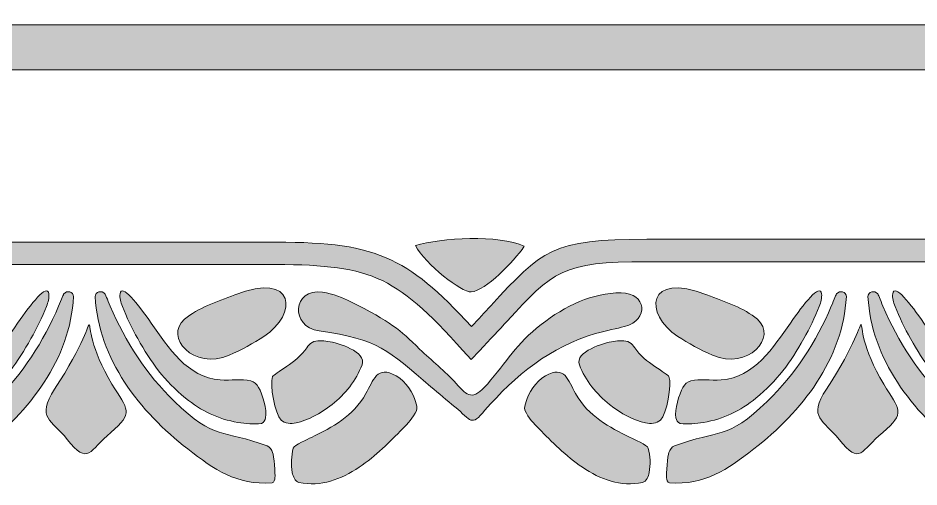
# Model space of a CAD drawing. Header units: inches. Extents: x -181 to 777, y -58 to 900.
# Drawn here: x 27.5 to 206.8, y 806.3 to 899.8 of the extents above; entities that cross this region are included whole.
import ezdxf

# ---------------------------------------------------------------- set-up
doc = ezdxf.new("R2010")
doc.units = ezdxf.units.IN
doc.header["$MEASUREMENT"] = 0
doc.layers.add('图层 1', color=7, linetype='Continuous')

# ---------------------------------------------------------------- blocks, each defined once
blk = doc.blocks.new('block 15')
at = {"layer": '图层 1', "true_color": 0xffffff}
h = blk.add_hatch(color=7, dxfattribs=at)
h.dxf.hatch_style = 2
edge = h.paths.add_edge_path()
edge.add_spline(control_points=[(158.44, 820.12), (158.53, 819.66), (158.83, 819.08), (159.29, 819), (160.82, 818.74), (162.41, 818.93), (163.95, 819.18), (167.9, 819.85), (171.27, 821.49), (174.39, 824.04), (178.65, 827.5), (181.25, 831.14), (183.9, 835.88), (185.06, 837.95), (186.11, 840.1), (186.98, 842.31), (187.3, 843.1), (187.56, 843.98), (187.45, 844.83), (187.16, 847.02), (183.87, 842.75), (181.23, 838.97), (177.83, 834.08), (174.06, 828.16), (167.49, 827.67), (165.29, 827.51), (163.25, 827.9), (161.43, 827.49), (160.76, 827.33), (160.18, 826.77), (159.84, 826.17), (159.08, 824.86), (158.17, 821.66), (158.44, 820.12)], knot_values=[0, 0, 0, 0, 1, 1, 1, 2, 2, 2, 3, 3, 3, 4, 4, 4, 5, 5, 5, 6, 6, 6, 7, 7, 7, 8, 8, 8, 9, 9, 9, 10, 10, 10, 11, 11, 11, 11], degree=3, periodic=1)
h = blk.add_hatch(color=7, dxfattribs=at)
h.dxf.hatch_style = 2
edge = h.paths.add_edge_path()
edge.add_spline(control_points=[(191.64, 845.2), (192.02, 845.09), (192.41, 844.67), (192.39, 844.27), (191.69, 831.75), (183.58, 821.35), (173.95, 813.91), (168.6, 809.75), (164.31, 806.68), (157.14, 807.15), (156.75, 807.18), (156.61, 807.79), (156.58, 808.18), (156.51, 808.83), (156.82, 812.64), (157.04, 813.21), (157.25, 813.75), (157.63, 814.32), (158.17, 814.52), (167.06, 817.83), (168.51, 815.5), (176.62, 823.38), (182.2, 828.79), (186.38, 835.22), (189.39, 842.36), (189.94, 843.67), (190.42, 844.81), (190.43, 844.82), (190.71, 845.14), (191.24, 845.31), (191.64, 845.2)], knot_values=[0, 0, 0, 0, 1, 1, 1, 2, 2, 2, 3, 3, 3, 4, 4, 4, 5, 5, 5, 6, 6, 6, 7, 7, 7, 8, 8, 8, 9, 9, 9, 10, 10, 10, 10], degree=3, periodic=1)
h = blk.add_hatch(color=7, dxfattribs=at)
h.dxf.hatch_style = 2
edge = h.paths.add_edge_path()
edge.add_spline(control_points=[(139.23, 830.66), (140.41, 827.54), (142.66, 824.8), (145.22, 822.76), (147.53, 820.91), (150.11, 819.62), (152.38, 819.09), (153.37, 818.87), (154.63, 818.96), (155.36, 819.65), (156.61, 820.82), (157.69, 826.79), (157.04, 828.32), (156.79, 828.93), (152.15, 831.15), (150.25, 834.04), (149.95, 834.48), (149.65, 834.9), (149.21, 835.13), (148.28, 835.62), (147.09, 835.45), (146.04, 835.31), (144.11, 835.09), (138.25, 833.25), (139.23, 830.66)], knot_values=[0, 0, 0, 0, 1, 1, 1, 2, 2, 2, 3, 3, 3, 4, 4, 4, 5, 5, 5, 6, 6, 6, 7, 7, 7, 8, 8, 8, 8], degree=3, periodic=1)
h = blk.add_hatch(color=7, dxfattribs=at)
h.dxf.hatch_style = 2
edge = h.paths.add_edge_path()
edge.add_spline(control_points=[(128.6, 823.38), (128.44, 822.78), (128.15, 822.08), (128.41, 821.52), (129.07, 820.13), (130.14, 818.96), (131.21, 817.89), (133.66, 815.39), (136.56, 812.46), (139.82, 810.26), (143.41, 807.85), (147.44, 806.32), (151.82, 807.24), (152.59, 807.41), (153, 808.43), (153.13, 809.21), (153.39, 810.8), (153.36, 812.49), (152.94, 814.05), (152.77, 814.71), (150.03, 815.84), (149.35, 816.18), (145.12, 818.28), (141.07, 820.32), (138.47, 824.95), (137.03, 827.49), (136.3, 830.71), (132.48, 828.47), (130.5, 827.32), (129, 824.88), (128.6, 823.38)], knot_values=[0, 0, 0, 0, 1, 1, 1, 2, 2, 2, 3, 3, 3, 4, 4, 4, 5, 5, 5, 6, 6, 6, 7, 7, 7, 8, 8, 8, 9, 9, 9, 10, 10, 10, 10], degree=3, periodic=1)
at = {"layer": '图层 1', "lineweight": 0}
for points, knots in [([(158.44, 820.12), (158.53, 819.66), (158.83, 819.08), (159.29, 819), (160.82, 818.74), (162.41, 818.93), (163.95, 819.18), (167.9, 819.85), (171.27, 821.49), (174.39, 824.04), (178.65, 827.5), (181.25, 831.14), (183.9, 835.88), (185.06, 837.95), (186.11, 840.1), (186.98, 842.31), (187.3, 843.1), (187.56, 843.98), (187.45, 844.83), (187.16, 847.02), (183.87, 842.75), (181.23, 838.97), (177.83, 834.08), (174.06, 828.16), (167.49, 827.67), (165.29, 827.51), (163.25, 827.9), (161.43, 827.49), (160.76, 827.33), (160.18, 826.77), (159.84, 826.17), (159.08, 824.86), (158.17, 821.66), (158.44, 820.12)], [0, 0, 0, 0, 1, 1, 1, 2, 2, 2, 3, 3, 3, 4, 4, 4, 5, 5, 5, 6, 6, 6, 7, 7, 7, 8, 8, 8, 9, 9, 9, 10, 10, 10, 11, 11, 11, 11]), ([(191.64, 845.2), (192.02, 845.09), (192.41, 844.67), (192.39, 844.27), (191.69, 831.75), (183.58, 821.35), (173.95, 813.91), (168.6, 809.75), (164.31, 806.68), (157.14, 807.15), (156.75, 807.18), (156.61, 807.79), (156.58, 808.18), (156.51, 808.83), (156.82, 812.64), (157.04, 813.21), (157.25, 813.75), (157.63, 814.32), (158.17, 814.52), (167.06, 817.83), (168.51, 815.5), (176.62, 823.38), (182.2, 828.79), (186.38, 835.22), (189.39, 842.36), (189.94, 843.67), (190.42, 844.81), (190.43, 844.82), (190.71, 845.14), (191.24, 845.31), (191.64, 845.2)], [0, 0, 0, 0, 1, 1, 1, 2, 2, 2, 3, 3, 3, 4, 4, 4, 5, 5, 5, 6, 6, 6, 7, 7, 7, 8, 8, 8, 9, 9, 9, 10, 10, 10, 10]), ([(139.23, 830.66), (140.41, 827.54), (142.66, 824.8), (145.22, 822.76), (147.53, 820.91), (150.11, 819.62), (152.38, 819.09), (153.37, 818.87), (154.63, 818.96), (155.36, 819.65), (156.61, 820.82), (157.69, 826.79), (157.04, 828.32), (156.79, 828.93), (152.15, 831.15), (150.25, 834.04), (149.95, 834.48), (149.65, 834.9), (149.21, 835.13), (148.28, 835.62), (147.09, 835.45), (146.04, 835.31), (144.11, 835.09), (138.25, 833.25), (139.23, 830.66)], [0, 0, 0, 0, 1, 1, 1, 2, 2, 2, 3, 3, 3, 4, 4, 4, 5, 5, 5, 6, 6, 6, 7, 7, 7, 8, 8, 8, 8]), ([(128.6, 823.38), (128.44, 822.78), (128.15, 822.08), (128.41, 821.52), (129.07, 820.13), (130.14, 818.96), (131.21, 817.89), (133.66, 815.39), (136.56, 812.46), (139.82, 810.26), (143.41, 807.85), (147.44, 806.32), (151.82, 807.24), (152.59, 807.41), (153, 808.43), (153.13, 809.21), (153.39, 810.8), (153.36, 812.49), (152.94, 814.05), (152.77, 814.71), (150.03, 815.84), (149.35, 816.18), (145.12, 818.28), (141.07, 820.32), (138.47, 824.95), (137.03, 827.49), (136.3, 830.71), (132.48, 828.47), (130.5, 827.32), (129, 824.88), (128.6, 823.38)], [0, 0, 0, 0, 1, 1, 1, 2, 2, 2, 3, 3, 3, 4, 4, 4, 5, 5, 5, 6, 6, 6, 7, 7, 7, 8, 8, 8, 9, 9, 9, 10, 10, 10, 10])]:
    blk.add_open_spline(points, degree=3, knots=knots, dxfattribs=at)
blk = doc.blocks.new('block 16')
at = {"layer": '图层 1', "true_color": 0xffffff}
h = blk.add_hatch(color=7, dxfattribs=at)
h.dxf.hatch_style = 2
edge = h.paths.add_edge_path()
edge.add_spline(control_points=[(230.62, 820.12), (230.54, 819.66), (230.24, 819.08), (229.78, 819), (228.25, 818.74), (226.65, 818.93), (225.13, 819.18), (221.16, 819.85), (217.78, 821.49), (214.68, 824.04), (210.42, 827.5), (207.82, 831.14), (205.16, 835.88), (204.01, 837.95), (202.96, 840.1), (202.09, 842.31), (201.77, 843.1), (201.51, 843.98), (201.62, 844.83), (201.9, 847.02), (205.2, 842.75), (207.84, 838.97), (211.23, 834.08), (215, 828.16), (221.57, 827.67), (223.77, 827.51), (225.82, 827.9), (227.63, 827.49), (228.3, 827.33), (228.88, 826.77), (229.22, 826.17), (229.98, 824.86), (230.9, 821.66), (230.62, 820.12)], knot_values=[0, 0, 0, 0, 1, 1, 1, 2, 2, 2, 3, 3, 3, 4, 4, 4, 5, 5, 5, 6, 6, 6, 7, 7, 7, 8, 8, 8, 9, 9, 9, 10, 10, 10, 11, 11, 11, 11], degree=3, periodic=1)
h = blk.add_hatch(color=7, dxfattribs=at)
h.dxf.hatch_style = 2
edge = h.paths.add_edge_path()
edge.add_spline(control_points=[(197.43, 845.2), (197.04, 845.09), (196.66, 844.67), (196.68, 844.27), (197.38, 831.75), (205.49, 821.35), (215.1, 813.91), (220.47, 809.75), (224.74, 806.68), (231.93, 807.15), (232.31, 807.18), (232.45, 807.79), (232.48, 808.18), (232.56, 808.83), (232.24, 812.64), (232.02, 813.21), (231.82, 813.75), (231.44, 814.32), (230.9, 814.52), (222.02, 817.83), (220.55, 815.5), (212.44, 823.38), (206.87, 828.79), (202.68, 835.22), (199.68, 842.36), (199.12, 843.67), (198.65, 844.81), (198.64, 844.82), (198.36, 845.14), (197.83, 845.31), (197.43, 845.2)], knot_values=[0, 0, 0, 0, 1, 1, 1, 2, 2, 2, 3, 3, 3, 4, 4, 4, 5, 5, 5, 6, 6, 6, 7, 7, 7, 8, 8, 8, 9, 9, 9, 10, 10, 10, 10], degree=3, periodic=1)
h = blk.add_hatch(color=7, dxfattribs=at)
h.dxf.hatch_style = 2
edge = h.paths.add_edge_path()
edge.add_spline(control_points=[(249.83, 830.66), (248.65, 827.54), (246.4, 824.8), (243.85, 822.76), (241.54, 820.91), (238.96, 819.62), (236.68, 819.09), (235.7, 818.87), (234.44, 818.96), (233.7, 819.65), (232.45, 820.82), (231.38, 826.79), (232.02, 828.32), (232.28, 828.93), (236.91, 831.15), (238.82, 834.04), (239.11, 834.48), (239.42, 834.9), (239.86, 835.13), (240.79, 835.62), (241.97, 835.45), (243.03, 835.31), (244.96, 835.09), (250.82, 833.25), (249.83, 830.66)], knot_values=[0, 0, 0, 0, 1, 1, 1, 2, 2, 2, 3, 3, 3, 4, 4, 4, 5, 5, 5, 6, 6, 6, 7, 7, 7, 8, 8, 8, 8], degree=3, periodic=1)
h = blk.add_hatch(color=7, dxfattribs=at)
h.dxf.hatch_style = 2
edge = h.paths.add_edge_path()
edge.add_spline(control_points=[(260.46, 823.38), (260.62, 822.78), (260.92, 822.08), (260.65, 821.52), (259.99, 820.13), (258.92, 818.97), (257.85, 817.89), (255.41, 815.39), (252.51, 812.46), (249.24, 810.26), (245.66, 807.85), (241.62, 806.32), (237.24, 807.24), (236.47, 807.41), (236.06, 808.43), (235.94, 809.21), (235.68, 810.8), (235.7, 812.49), (236.12, 814.05), (236.3, 814.71), (239.02, 815.84), (239.72, 816.18), (243.95, 818.28), (247.99, 820.32), (250.6, 824.95), (252.04, 827.49), (252.76, 830.71), (256.59, 828.47), (258.57, 827.32), (260.07, 824.88), (260.46, 823.38)], knot_values=[0, 0, 0, 0, 1, 1, 1, 2, 2, 2, 3, 3, 3, 4, 4, 4, 5, 5, 5, 6, 6, 6, 7, 7, 7, 8, 8, 8, 9, 9, 9, 10, 10, 10, 10], degree=3, periodic=1)
at = {"layer": '图层 1', "lineweight": 0}
for points, knots in [([(230.62, 820.12), (230.54, 819.66), (230.24, 819.08), (229.78, 819), (228.25, 818.74), (226.65, 818.93), (225.13, 819.18), (221.16, 819.85), (217.78, 821.49), (214.68, 824.04), (210.42, 827.5), (207.82, 831.14), (205.16, 835.88), (204.01, 837.95), (202.96, 840.1), (202.09, 842.31), (201.77, 843.1), (201.51, 843.98), (201.62, 844.83), (201.9, 847.02), (205.2, 842.75), (207.84, 838.97), (211.23, 834.08), (215, 828.16), (221.57, 827.67), (223.77, 827.51), (225.82, 827.9), (227.63, 827.49), (228.3, 827.33), (228.88, 826.77), (229.22, 826.17), (229.98, 824.86), (230.9, 821.66), (230.62, 820.12)], [0, 0, 0, 0, 1, 1, 1, 2, 2, 2, 3, 3, 3, 4, 4, 4, 5, 5, 5, 6, 6, 6, 7, 7, 7, 8, 8, 8, 9, 9, 9, 10, 10, 10, 11, 11, 11, 11]), ([(197.43, 845.2), (197.04, 845.09), (196.66, 844.67), (196.68, 844.27), (197.38, 831.75), (205.49, 821.35), (215.1, 813.91), (220.47, 809.75), (224.74, 806.68), (231.93, 807.15), (232.31, 807.18), (232.45, 807.79), (232.48, 808.18), (232.56, 808.83), (232.24, 812.64), (232.02, 813.21), (231.82, 813.75), (231.44, 814.32), (230.9, 814.52), (222.02, 817.83), (220.55, 815.5), (212.44, 823.38), (206.87, 828.79), (202.68, 835.22), (199.68, 842.36), (199.12, 843.67), (198.65, 844.81), (198.64, 844.82), (198.36, 845.14), (197.83, 845.31), (197.43, 845.2)], [0, 0, 0, 0, 1, 1, 1, 2, 2, 2, 3, 3, 3, 4, 4, 4, 5, 5, 5, 6, 6, 6, 7, 7, 7, 8, 8, 8, 9, 9, 9, 10, 10, 10, 10]), ([(249.83, 830.66), (248.65, 827.54), (246.4, 824.8), (243.85, 822.76), (241.54, 820.91), (238.96, 819.62), (236.68, 819.09), (235.7, 818.87), (234.44, 818.96), (233.7, 819.65), (232.45, 820.82), (231.38, 826.79), (232.02, 828.32), (232.28, 828.93), (236.91, 831.15), (238.82, 834.04), (239.11, 834.48), (239.42, 834.9), (239.86, 835.13), (240.79, 835.62), (241.97, 835.45), (243.03, 835.31), (244.96, 835.09), (250.82, 833.25), (249.83, 830.66)], [0, 0, 0, 0, 1, 1, 1, 2, 2, 2, 3, 3, 3, 4, 4, 4, 5, 5, 5, 6, 6, 6, 7, 7, 7, 8, 8, 8, 8]), ([(260.46, 823.38), (260.62, 822.78), (260.92, 822.08), (260.65, 821.52), (259.99, 820.13), (258.92, 818.97), (257.85, 817.89), (255.41, 815.39), (252.51, 812.46), (249.24, 810.26), (245.66, 807.85), (241.62, 806.32), (237.24, 807.24), (236.47, 807.41), (236.06, 808.43), (235.94, 809.21), (235.68, 810.8), (235.7, 812.49), (236.12, 814.05), (236.3, 814.71), (239.02, 815.84), (239.72, 816.18), (243.95, 818.28), (247.99, 820.32), (250.6, 824.95), (252.04, 827.49), (252.76, 830.71), (256.59, 828.47), (258.57, 827.32), (260.07, 824.88), (260.46, 823.38)], [0, 0, 0, 0, 1, 1, 1, 2, 2, 2, 3, 3, 3, 4, 4, 4, 5, 5, 5, 6, 6, 6, 7, 7, 7, 8, 8, 8, 9, 9, 9, 10, 10, 10, 10])]:
    blk.add_open_spline(points, degree=3, knots=knots, dxfattribs=at)
blk = doc.blocks.new('block 17')
at = {"layer": '图层 1', "true_color": 0xffffff}
h = blk.add_hatch(color=7, dxfattribs=at)
h.dxf.hatch_style = 2
edge = h.paths.add_edge_path()
edge.add_spline(control_points=[(4.59, 820.12), (4.66, 819.66), (4.97, 819.08), (5.42, 819), (6.95, 818.74), (8.55, 818.93), (10.08, 819.18), (14.04, 819.85), (17.41, 821.49), (20.53, 824.04), (24.79, 827.5), (27.39, 831.14), (30.03, 835.88), (31.2, 837.95), (32.25, 840.1), (33.12, 842.31), (33.43, 843.1), (33.7, 843.98), (33.58, 844.83), (33.31, 847.02), (30.01, 842.75), (27.37, 838.97), (23.97, 834.08), (20.2, 828.16), (13.64, 827.67), (11.43, 827.51), (9.39, 827.9), (7.57, 827.49), (6.91, 827.33), (6.33, 826.77), (5.98, 826.17), (5.22, 824.86), (4.3, 821.66), (4.59, 820.12)], knot_values=[0, 0, 0, 0, 1, 1, 1, 2, 2, 2, 3, 3, 3, 4, 4, 4, 5, 5, 5, 6, 6, 6, 7, 7, 7, 8, 8, 8, 9, 9, 9, 10, 10, 10, 11, 11, 11, 11], degree=3, periodic=1)
h = blk.add_hatch(color=7, dxfattribs=at)
h.dxf.hatch_style = 2
edge = h.paths.add_edge_path()
edge.add_spline(control_points=[(37.78, 845.2), (38.16, 845.09), (38.54, 844.67), (38.52, 844.27), (37.83, 831.75), (29.72, 821.35), (20.1, 813.91), (14.73, 809.75), (10.45, 806.68), (3.28, 807.15), (2.89, 807.18), (2.75, 807.79), (2.71, 808.18), (2.65, 808.83), (2.96, 812.64), (3.18, 813.21), (3.4, 813.75), (3.77, 814.32), (4.31, 814.52), (13.19, 817.83), (14.65, 815.5), (22.77, 823.38), (28.33, 828.79), (32.53, 835.22), (35.53, 842.36), (36.09, 843.67), (36.55, 844.81), (36.57, 844.82), (36.85, 845.14), (37.37, 845.31), (37.78, 845.2)], knot_values=[0, 0, 0, 0, 1, 1, 1, 2, 2, 2, 3, 3, 3, 4, 4, 4, 5, 5, 5, 6, 6, 6, 7, 7, 7, 8, 8, 8, 9, 9, 9, 10, 10, 10, 10], degree=3, periodic=1)
h = blk.add_hatch(color=7, dxfattribs=at)
h.dxf.hatch_style = 2
edge = h.paths.add_edge_path()
edge.add_spline(control_points=[(-14.62, 830.66), (-13.44, 827.54), (-11.2, 824.8), (-8.65, 822.76), (-6.33, 820.91), (-3.75, 819.62), (-1.48, 819.09), (-0.49, 818.87), (0.77, 818.96), (1.51, 819.65), (2.75, 820.82), (3.82, 826.79), (3.19, 828.32), (2.93, 828.93), (-1.71, 831.15), (-3.61, 834.04), (-3.9, 834.48), (-4.21, 834.9), (-4.65, 835.13), (-5.58, 835.62), (-6.77, 835.45), (-7.82, 835.31), (-9.75, 835.09), (-15.61, 833.25), (-14.62, 830.66)], knot_values=[0, 0, 0, 0, 1, 1, 1, 2, 2, 2, 3, 3, 3, 4, 4, 4, 5, 5, 5, 6, 6, 6, 7, 7, 7, 8, 8, 8, 8], degree=3, periodic=1)
h = blk.add_hatch(color=7, dxfattribs=at)
h.dxf.hatch_style = 2
edge = h.paths.add_edge_path()
edge.add_spline(control_points=[(-25.25, 823.38), (-25.41, 822.78), (-25.72, 822.08), (-25.44, 821.52), (-24.79, 820.13), (-23.72, 818.96), (-22.65, 817.89), (-20.21, 815.39), (-17.3, 812.46), (-14.04, 810.26), (-10.46, 807.85), (-6.42, 806.32), (-2.03, 807.24), (-1.27, 807.41), (-0.86, 808.43), (-0.73, 809.21), (-0.47, 810.8), (-0.5, 812.49), (-0.92, 814.05), (-1.1, 814.71), (-3.82, 815.84), (-4.51, 816.18), (-8.75, 818.28), (-12.79, 820.32), (-15.4, 824.95), (-16.83, 827.49), (-17.55, 830.71), (-21.38, 828.47), (-23.35, 827.32), (-24.87, 824.88), (-25.25, 823.38)], knot_values=[0, 0, 0, 0, 1, 1, 1, 2, 2, 2, 3, 3, 3, 4, 4, 4, 5, 5, 5, 6, 6, 6, 7, 7, 7, 8, 8, 8, 9, 9, 9, 10, 10, 10, 10], degree=3, periodic=1)
at = {"layer": '图层 1', "lineweight": 0}
for points, knots in [([(4.59, 820.12), (4.66, 819.66), (4.97, 819.08), (5.42, 819), (6.95, 818.74), (8.55, 818.93), (10.08, 819.18), (14.04, 819.85), (17.41, 821.49), (20.53, 824.04), (24.79, 827.5), (27.39, 831.14), (30.03, 835.88), (31.2, 837.95), (32.25, 840.1), (33.12, 842.31), (33.43, 843.1), (33.7, 843.98), (33.58, 844.83), (33.31, 847.02), (30.01, 842.75), (27.37, 838.97), (23.97, 834.08), (20.2, 828.16), (13.64, 827.67), (11.43, 827.51), (9.39, 827.9), (7.57, 827.49), (6.91, 827.33), (6.33, 826.77), (5.98, 826.17), (5.22, 824.86), (4.3, 821.66), (4.59, 820.12)], [0, 0, 0, 0, 1, 1, 1, 2, 2, 2, 3, 3, 3, 4, 4, 4, 5, 5, 5, 6, 6, 6, 7, 7, 7, 8, 8, 8, 9, 9, 9, 10, 10, 10, 11, 11, 11, 11]), ([(37.78, 845.2), (38.16, 845.09), (38.54, 844.67), (38.52, 844.27), (37.83, 831.75), (29.72, 821.35), (20.1, 813.91), (14.73, 809.75), (10.45, 806.68), (3.28, 807.15), (2.89, 807.18), (2.75, 807.79), (2.71, 808.18), (2.65, 808.83), (2.96, 812.64), (3.18, 813.21), (3.4, 813.75), (3.77, 814.32), (4.31, 814.52), (13.19, 817.83), (14.65, 815.5), (22.77, 823.38), (28.33, 828.79), (32.53, 835.22), (35.53, 842.36), (36.09, 843.67), (36.55, 844.81), (36.57, 844.82), (36.85, 845.14), (37.37, 845.31), (37.78, 845.2)], [0, 0, 0, 0, 1, 1, 1, 2, 2, 2, 3, 3, 3, 4, 4, 4, 5, 5, 5, 6, 6, 6, 7, 7, 7, 8, 8, 8, 9, 9, 9, 10, 10, 10, 10]), ([(-14.62, 830.66), (-13.44, 827.54), (-11.2, 824.8), (-8.65, 822.76), (-6.33, 820.91), (-3.75, 819.62), (-1.48, 819.09), (-0.49, 818.87), (0.77, 818.96), (1.51, 819.65), (2.75, 820.82), (3.82, 826.79), (3.19, 828.32), (2.93, 828.93), (-1.71, 831.15), (-3.61, 834.04), (-3.9, 834.48), (-4.21, 834.9), (-4.65, 835.13), (-5.58, 835.62), (-6.77, 835.45), (-7.82, 835.31), (-9.75, 835.09), (-15.61, 833.25), (-14.62, 830.66)], [0, 0, 0, 0, 1, 1, 1, 2, 2, 2, 3, 3, 3, 4, 4, 4, 5, 5, 5, 6, 6, 6, 7, 7, 7, 8, 8, 8, 8]), ([(-25.25, 823.38), (-25.41, 822.78), (-25.72, 822.08), (-25.44, 821.52), (-24.79, 820.13), (-23.72, 818.96), (-22.65, 817.89), (-20.21, 815.39), (-17.3, 812.46), (-14.04, 810.26), (-10.46, 807.85), (-6.42, 806.32), (-2.03, 807.24), (-1.27, 807.41), (-0.86, 808.43), (-0.73, 809.21), (-0.47, 810.8), (-0.5, 812.49), (-0.92, 814.05), (-1.1, 814.71), (-3.82, 815.84), (-4.51, 816.18), (-8.75, 818.28), (-12.79, 820.32), (-15.4, 824.95), (-16.83, 827.49), (-17.55, 830.71), (-21.38, 828.47), (-23.35, 827.32), (-24.87, 824.88), (-25.25, 823.38)], [0, 0, 0, 0, 1, 1, 1, 2, 2, 2, 3, 3, 3, 4, 4, 4, 5, 5, 5, 6, 6, 6, 7, 7, 7, 8, 8, 8, 9, 9, 9, 10, 10, 10, 10])]:
    blk.add_open_spline(points, degree=3, knots=knots, dxfattribs=at)
blk = doc.blocks.new('block 18')
at = {"layer": '图层 1', "true_color": 0xffffff}
h = blk.add_hatch(color=7, dxfattribs=at)
h.dxf.hatch_style = 2
edge = h.paths.add_edge_path()
edge.add_spline(control_points=[(76.76, 820.12), (76.68, 819.66), (76.38, 819.08), (75.92, 819), (74.39, 818.74), (72.79, 818.93), (71.25, 819.18), (67.3, 819.85), (63.93, 821.49), (60.81, 824.04), (56.56, 827.5), (53.95, 831.14), (51.31, 835.88), (50.14, 837.95), (49.1, 840.1), (48.23, 842.31), (47.91, 843.1), (47.65, 843.98), (47.76, 844.83), (48.04, 847.02), (51.33, 842.75), (53.98, 838.97), (57.37, 834.08), (61.15, 828.16), (67.71, 827.67), (69.92, 827.51), (71.96, 827.9), (73.78, 827.49), (74.44, 827.33), (75.02, 826.77), (75.36, 826.17), (76.12, 824.86), (77.04, 821.66), (76.76, 820.12)], knot_values=[0, 0, 0, 0, 1, 1, 1, 2, 2, 2, 3, 3, 3, 4, 4, 4, 5, 5, 5, 6, 6, 6, 7, 7, 7, 8, 8, 8, 9, 9, 9, 10, 10, 10, 11, 11, 11, 11], degree=3, periodic=1)
h = blk.add_hatch(color=7, dxfattribs=at)
h.dxf.hatch_style = 2
edge = h.paths.add_edge_path()
edge.add_spline(control_points=[(43.56, 845.2), (43.18, 845.09), (42.8, 844.67), (42.81, 844.27), (43.52, 831.75), (51.63, 821.35), (61.24, 813.91), (66.61, 809.75), (70.89, 806.68), (78.06, 807.15), (78.46, 807.18), (78.59, 807.79), (78.62, 808.18), (78.7, 808.83), (78.39, 812.64), (78.15, 813.21), (77.95, 813.75), (77.58, 814.32), (77.04, 814.52), (68.16, 817.83), (66.69, 815.5), (58.58, 823.38), (53.01, 828.79), (48.82, 835.22), (45.81, 842.36), (45.27, 843.67), (44.79, 844.81), (44.77, 844.82), (44.49, 845.14), (43.97, 845.31), (43.56, 845.2)], knot_values=[0, 0, 0, 0, 1, 1, 1, 2, 2, 2, 3, 3, 3, 4, 4, 4, 5, 5, 5, 6, 6, 6, 7, 7, 7, 8, 8, 8, 9, 9, 9, 10, 10, 10, 10], degree=3, periodic=1)
h = blk.add_hatch(color=7, dxfattribs=at)
h.dxf.hatch_style = 2
edge = h.paths.add_edge_path()
edge.add_spline(control_points=[(95.97, 830.66), (94.79, 827.54), (92.55, 824.8), (89.98, 822.76), (87.67, 820.91), (85.09, 819.62), (82.82, 819.09), (81.84, 818.87), (80.57, 818.96), (79.84, 819.65), (78.59, 820.82), (77.52, 826.79), (78.15, 828.32), (78.42, 828.93), (83.05, 831.15), (84.95, 834.04), (85.25, 834.48), (85.55, 834.9), (85.99, 835.13), (86.92, 835.62), (88.11, 835.45), (89.17, 835.31), (91.1, 835.09), (96.95, 833.25), (95.97, 830.66)], knot_values=[0, 0, 0, 0, 1, 1, 1, 2, 2, 2, 3, 3, 3, 4, 4, 4, 5, 5, 5, 6, 6, 6, 7, 7, 7, 8, 8, 8, 8], degree=3, periodic=1)
h = blk.add_hatch(color=7, dxfattribs=at)
h.dxf.hatch_style = 2
edge = h.paths.add_edge_path()
edge.add_spline(control_points=[(106.6, 823.38), (106.76, 822.78), (107.05, 822.08), (106.78, 821.52), (106.13, 820.13), (105.06, 818.96), (103.99, 817.89), (101.55, 815.39), (98.65, 812.46), (95.38, 810.26), (91.8, 807.85), (87.76, 806.32), (83.38, 807.24), (82.62, 807.41), (82.2, 808.43), (82.07, 809.21), (81.81, 810.8), (81.84, 812.49), (82.26, 814.05), (82.44, 814.71), (85.17, 815.84), (85.86, 816.18), (90.09, 818.28), (94.12, 820.32), (96.74, 824.95), (98.18, 827.49), (98.9, 830.71), (102.73, 828.47), (104.7, 827.32), (106.21, 824.88), (106.6, 823.38)], knot_values=[0, 0, 0, 0, 1, 1, 1, 2, 2, 2, 3, 3, 3, 4, 4, 4, 5, 5, 5, 6, 6, 6, 7, 7, 7, 8, 8, 8, 9, 9, 9, 10, 10, 10, 10], degree=3, periodic=1)
at = {"layer": '图层 1', "lineweight": 0}
for points, knots in [([(76.76, 820.12), (76.68, 819.66), (76.38, 819.08), (75.92, 819), (74.39, 818.74), (72.79, 818.93), (71.25, 819.18), (67.3, 819.85), (63.93, 821.49), (60.81, 824.04), (56.56, 827.5), (53.95, 831.14), (51.31, 835.88), (50.14, 837.95), (49.1, 840.1), (48.23, 842.31), (47.91, 843.1), (47.65, 843.98), (47.76, 844.83), (48.04, 847.02), (51.33, 842.75), (53.98, 838.97), (57.37, 834.08), (61.15, 828.16), (67.71, 827.67), (69.92, 827.51), (71.96, 827.9), (73.78, 827.49), (74.44, 827.33), (75.02, 826.77), (75.36, 826.17), (76.12, 824.86), (77.04, 821.66), (76.76, 820.12)], [0, 0, 0, 0, 1, 1, 1, 2, 2, 2, 3, 3, 3, 4, 4, 4, 5, 5, 5, 6, 6, 6, 7, 7, 7, 8, 8, 8, 9, 9, 9, 10, 10, 10, 11, 11, 11, 11]), ([(43.56, 845.2), (43.18, 845.09), (42.8, 844.67), (42.81, 844.27), (43.52, 831.75), (51.63, 821.35), (61.24, 813.91), (66.61, 809.75), (70.89, 806.68), (78.06, 807.15), (78.46, 807.18), (78.59, 807.79), (78.62, 808.18), (78.7, 808.83), (78.39, 812.64), (78.15, 813.21), (77.95, 813.75), (77.58, 814.32), (77.04, 814.52), (68.16, 817.83), (66.69, 815.5), (58.58, 823.38), (53.01, 828.79), (48.82, 835.22), (45.81, 842.36), (45.27, 843.67), (44.79, 844.81), (44.77, 844.82), (44.49, 845.14), (43.97, 845.31), (43.56, 845.2)], [0, 0, 0, 0, 1, 1, 1, 2, 2, 2, 3, 3, 3, 4, 4, 4, 5, 5, 5, 6, 6, 6, 7, 7, 7, 8, 8, 8, 9, 9, 9, 10, 10, 10, 10]), ([(95.97, 830.66), (94.79, 827.54), (92.55, 824.8), (89.98, 822.76), (87.67, 820.91), (85.09, 819.62), (82.82, 819.09), (81.84, 818.87), (80.57, 818.96), (79.84, 819.65), (78.59, 820.82), (77.52, 826.79), (78.15, 828.32), (78.42, 828.93), (83.05, 831.15), (84.95, 834.04), (85.25, 834.48), (85.55, 834.9), (85.99, 835.13), (86.92, 835.62), (88.11, 835.45), (89.17, 835.31), (91.1, 835.09), (96.95, 833.25), (95.97, 830.66)], [0, 0, 0, 0, 1, 1, 1, 2, 2, 2, 3, 3, 3, 4, 4, 4, 5, 5, 5, 6, 6, 6, 7, 7, 7, 8, 8, 8, 8]), ([(106.6, 823.38), (106.76, 822.78), (107.05, 822.08), (106.78, 821.52), (106.13, 820.13), (105.06, 818.96), (103.99, 817.89), (101.55, 815.39), (98.65, 812.46), (95.38, 810.26), (91.8, 807.85), (87.76, 806.32), (83.38, 807.24), (82.62, 807.41), (82.2, 808.43), (82.07, 809.21), (81.81, 810.8), (81.84, 812.49), (82.26, 814.05), (82.44, 814.71), (85.17, 815.84), (85.86, 816.18), (90.09, 818.28), (94.12, 820.32), (96.74, 824.95), (98.18, 827.49), (98.9, 830.71), (102.73, 828.47), (104.7, 827.32), (106.21, 824.88), (106.6, 823.38)], [0, 0, 0, 0, 1, 1, 1, 2, 2, 2, 3, 3, 3, 4, 4, 4, 5, 5, 5, 6, 6, 6, 7, 7, 7, 8, 8, 8, 9, 9, 9, 10, 10, 10, 10])]:
    blk.add_open_spline(points, degree=3, knots=knots, dxfattribs=at)
blk = doc.blocks.new('block 2')
at = {"layer": '图层 1', "true_color": 0xffffff}
h = blk.add_hatch(color=7, dxfattribs=at)
h.dxf.hatch_style = 2
edge = h.paths.add_edge_path()
edge.add_spline(control_points=[(565.77, 868.49), (566.94, 865.5), (566.52, 859.97), (564.33, 858.22), (562.77, 856.98), (561.65, 857.96), (560.6, 859.16), (559.44, 860.48), (558.88, 860.97), (557.54, 862.43), (557.54, 862.43), (550.89, 868.42), (550.89, 868.42), (542.87, 874.66), (536.35, 877.53), (526.89, 881.29), (509.07, 888.37), (494.07, 885.68), (477.98, 876.14), (476.55, 875.31), (471.51, 871.47), (470.71, 871.31), (469.41, 871.06), (459.85, 876.81), (446.38, 881.34), (425.81, 888.25), (428.47, 889.42), (403.27, 889.42), (403.27, 889.42), (-164.06, 889.42), (-164.06, 889.42), (-164.06, 889.42), (-164.06, 898.38), (-164.06, 898.38), (-164.06, 898.38), (506.68, 898.38), (506.68, 898.38), (530.45, 898.38), (533.23, 899.76), (553.02, 884.89), (558.6, 880.68), (563.14, 875.23), (565.77, 868.49)], knot_values=[0, 0, 0, 0, 1, 1, 1, 2, 2, 2, 3, 3, 3, 4, 4, 4, 5, 5, 5, 6, 6, 6, 7, 7, 7, 8, 8, 8, 9, 9, 9, 10, 10, 10, 11, 11, 11, 12, 12, 12, 13, 13, 13, 14, 14, 14, 14], degree=3, periodic=1)
h = blk.add_hatch(color=7, dxfattribs=at)
h.dxf.hatch_style = 2
edge = h.paths.add_edge_path()
edge.add_spline(control_points=[(173.95, 851.21), (173.95, 851.21), (229.57, 851.21), (229.57, 851.21), (239.82, 851.21), (246.22, 850.77), (251.64, 848.45), (257.05, 846.13), (261.77, 841.82), (268.7, 834.07), (268.7, 834.07), (270.31, 832.27), (270.31, 832.27), (270.31, 832.27), (271.98, 834.01), (271.98, 834.01), (274.15, 836.29), (275.94, 838.23), (277.52, 839.95), (286.59, 849.83), (288.38, 851.78), (305.29, 851.78), (305.29, 851.78), (346.78, 851.78), (346.78, 851.78), (346.78, 851.78), (346.78, 856.25), (346.78, 856.25), (346.78, 856.25), (305.29, 856.25), (305.29, 856.25), (286.43, 856.25), (284.42, 854.08), (274.22, 842.97), (273.06, 841.71), (271.79, 840.32), (270.4, 838.84), (263.86, 845.98), (259.05, 850.13), (253.39, 852.56), (247.25, 855.2), (240.41, 855.69), (229.57, 855.69), (229.57, 855.69), (163.66, 855.69), (163.66, 855.69), (163.66, 855.69), (163.22, 855.69), (163.22, 855.69), (163.22, 855.69), (163.22, 855.69), (163.22, 855.69), (163.22, 855.69), (152.64, 855.69), (152.64, 855.69), (133.77, 855.69), (131.77, 853.51), (121.58, 842.41), (120.41, 841.15), (119.14, 839.76), (117.75, 838.27), (111.22, 845.41), (106.41, 849.56), (100.73, 852), (94.6, 854.62), (87.76, 855.13), (76.92, 855.13), (76.92, 855.13), (11.01, 855.13), (11.01, 855.13), (11.01, 855.13), (10.56, 855.13), (10.56, 855.13), (10.56, 855.13), (10.56, 855.13), (10.56, 855.13), (10.56, 855.13), (-2.34, 855.13), (-2.34, 855.13), (-21.2, 855.13), (-23.2, 852.95), (-33.4, 841.85), (-34.56, 840.58), (-35.84, 839.2), (-37.23, 837.72), (-43.76, 844.86), (-48.57, 849.01), (-54.25, 851.44), (-60.38, 854.06), (-67.21, 854.57), (-78.05, 854.57), (-78.05, 854.57), (-165.29, 854.57), (-165.29, 854.57), (-165.29, 854.57), (-165.29, 850.09), (-165.29, 850.09), (-165.29, 850.09), (-78.05, 850.09), (-78.05, 850.09), (-67.8, 850.09), (-61.41, 849.64), (-55.99, 847.33), (-50.58, 845), (-45.85, 840.69), (-38.93, 832.94), (-38.93, 832.94), (-37.32, 831.14), (-37.32, 831.14), (-37.32, 831.14), (-35.65, 832.89), (-35.65, 832.89), (-33.47, 835.17), (-31.69, 837.12), (-30.11, 838.82), (-21.03, 848.71), (-19.25, 850.66), (-2.34, 850.66), (-2.34, 850.66), (18.97, 850.66), (18.97, 850.66), (18.97, 850.66), (18.97, 850.66), (18.97, 850.66), (18.97, 850.66), (76.92, 850.66), (76.92, 850.66), (87.18, 850.66), (93.57, 850.21), (98.99, 847.89), (104.4, 845.56), (109.12, 841.25), (116.05, 833.51), (116.05, 833.51), (117.67, 831.7), (117.67, 831.7), (117.67, 831.7), (119.33, 833.46), (119.33, 833.46), (121.5, 835.73), (123.29, 837.68), (124.86, 839.39), (133.94, 849.27), (135.73, 851.21), (152.64, 851.21), (152.64, 851.21), (173.95, 851.21), (173.95, 851.21), (173.95, 851.21), (173.95, 851.21), (173.95, 851.21)], knot_values=[0, 0, 0, 0, 1, 1, 1, 2, 2, 2, 3, 3, 3, 4, 4, 4, 5, 5, 5, 6, 6, 6, 7, 7, 7, 8, 8, 8, 9, 9, 9, 10, 10, 10, 11, 11, 11, 12, 12, 12, 13, 13, 13, 14, 14, 14, 15, 15, 15, 16, 16, 16, 17, 17, 17, 18, 18, 18, 19, 19, 19, 20, 20, 20, 21, 21, 21, 22, 22, 22, 23, 23, 23, 24, 24, 24, 25, 25, 25, 26, 26, 26, 27, 27, 27, 28, 28, 28, 29, 29, 29, 30, 30, 30, 31, 31, 31, 32, 32, 32, 33, 33, 33, 34, 34, 34, 35, 35, 35, 36, 36, 36, 37, 37, 37, 38, 38, 38, 39, 39, 39, 40, 40, 40, 41, 41, 41, 42, 42, 42, 43, 43, 43, 44, 44, 44, 45, 45, 45, 46, 46, 46, 47, 47, 47, 48, 48, 48, 49, 49, 49, 50, 50, 50, 50], degree=3, periodic=1)
h = blk.add_hatch(color=7, dxfattribs=at)
h.dxf.hatch_style = 2
edge = h.paths.add_edge_path()
edge.add_spline(control_points=[(106.57, 854.43), (111.69, 855.99), (123.18, 856.64), (128.26, 854.28), (126.09, 851.12), (120.64, 845.47), (117.66, 845.19), (115.79, 845.01), (108.6, 850.73), (106.57, 854.43)], knot_values=[0, 0, 0, 0, 1, 1, 1, 2, 2, 2, 3, 3, 3, 3], degree=3, periodic=1)
h = blk.add_hatch(color=7, dxfattribs=at)
h.dxf.hatch_style = 2
edge = h.paths.add_edge_path()
edge.add_spline(control_points=[(70.65, 844.6), (66.87, 843.12), (63.28, 842.06), (60.6, 839.73), (56.51, 836.2), (62.4, 829.53), (69.52, 832.59), (71.8, 833.57), (74.45, 835.04), (76.4, 836.31), (83.26, 840.74), (82.71, 849.37), (70.65, 844.6)], knot_values=[0, 0, 0, 0, 1, 1, 1, 2, 2, 2, 3, 3, 3, 4, 4, 4, 4], degree=3, periodic=1)
h = blk.add_hatch(color=7, dxfattribs=at)
h.dxf.hatch_style = 2
edge = h.paths.add_edge_path()
edge.add_spline(control_points=[(164.61, 844.6), (168.39, 843.12), (171.98, 842.06), (174.66, 839.73), (178.75, 836.2), (172.86, 829.53), (165.73, 832.59), (163.46, 833.57), (160.81, 835.04), (158.85, 836.31), (152.01, 840.74), (152.55, 849.37), (164.61, 844.6)], knot_values=[0, 0, 0, 0, 1, 1, 1, 2, 2, 2, 3, 3, 3, 4, 4, 4, 4], degree=3, periodic=1)
h = blk.add_hatch(color=7, dxfattribs=at)
h.dxf.hatch_style = 2
edge = h.paths.add_edge_path()
edge.add_spline(control_points=[(131.62, 838.71), (136.36, 842.39), (141.88, 845.04), (147.55, 845.01), (152.58, 844.99), (153.2, 839.66), (148.24, 838.29), (146.71, 837.87), (144.71, 837.52), (142.44, 836.88), (133.61, 834.38), (126.3, 828.44), (120.42, 821.6), (117.6, 818.3), (117.8, 819.49), (114.41, 822.31), (112.93, 823.55), (111.17, 825.02), (109.67, 826.3), (100.98, 833.69), (99.41, 835.71), (87.41, 837.41), (81.57, 838.24), (82.06, 846), (88.09, 845.14), (90.11, 844.86), (92.32, 843.93), (93.61, 843.28), (101.81, 839.17), (103.43, 837.69), (107.42, 833.8), (109.79, 831.5), (112.49, 829.43), (114.7, 826.92), (116.96, 824.37), (117.94, 823.46), (120.91, 826.83), (124.81, 831.27), (126.62, 834.81), (131.62, 838.71)], knot_values=[0, 0, 0, 0, 1, 1, 1, 2, 2, 2, 3, 3, 3, 4, 4, 4, 5, 5, 5, 6, 6, 6, 7, 7, 7, 8, 8, 8, 9, 9, 9, 10, 10, 10, 11, 11, 11, 12, 12, 12, 13, 13, 13, 13], degree=3, periodic=1)
h = blk.add_hatch(color=7, dxfattribs=at)
h.dxf.hatch_style = 2
edge = h.paths.add_edge_path()
edge.add_spline(control_points=[(46.16, 826.83), (49.3, 821.64), (50.57, 821.11), (45.95, 817.21), (41.63, 813.57), (41.49, 810.5), (37.25, 815.8), (34.19, 819.67), (30.96, 820.04), (34.73, 825.81), (46.76, 844.21), (37.33, 841.39), (46.16, 826.83)], knot_values=[0, 0, 0, 0, 1, 1, 1, 2, 2, 2, 3, 3, 3, 4, 4, 4, 4], degree=3, periodic=1)
h = blk.add_hatch(color=7, dxfattribs=at)
h.dxf.hatch_style = 2
edge = h.paths.add_edge_path()
edge.add_spline(control_points=[(199.83, 826.83), (202.98, 821.64), (204.25, 821.11), (199.62, 817.21), (195.3, 813.57), (195.17, 810.5), (190.92, 815.8), (187.85, 819.67), (184.64, 820.04), (188.41, 825.81), (200.43, 844.21), (191, 841.39), (199.83, 826.83)], knot_values=[0, 0, 0, 0, 1, 1, 1, 2, 2, 2, 3, 3, 3, 4, 4, 4, 4], degree=3, periodic=1)
at = {"layer": '图层 1', "lineweight": 0}
for points, knots in [([(565.77, 868.49), (566.94, 865.5), (566.52, 859.97), (564.33, 858.22), (562.77, 856.98), (561.65, 857.96), (560.6, 859.16), (559.44, 860.48), (558.88, 860.97), (557.54, 862.43), (557.54, 862.43), (550.89, 868.42), (550.89, 868.42), (542.87, 874.66), (536.35, 877.53), (526.89, 881.29), (509.07, 888.37), (494.07, 885.68), (477.98, 876.14), (476.55, 875.31), (471.51, 871.47), (470.71, 871.31), (469.41, 871.06), (459.85, 876.81), (446.38, 881.34), (425.81, 888.25), (428.47, 889.42), (403.27, 889.42), (403.27, 889.42), (-164.06, 889.42), (-164.06, 889.42), (-164.06, 889.42), (-164.06, 898.38), (-164.06, 898.38), (-164.06, 898.38), (506.68, 898.38), (506.68, 898.38), (530.45, 898.38), (533.23, 899.76), (553.02, 884.89), (558.6, 880.68), (563.14, 875.23), (565.77, 868.49)], [0, 0, 0, 0, 1, 1, 1, 2, 2, 2, 3, 3, 3, 4, 4, 4, 5, 5, 5, 6, 6, 6, 7, 7, 7, 8, 8, 8, 9, 9, 9, 10, 10, 10, 11, 11, 11, 12, 12, 12, 13, 13, 13, 14, 14, 14, 14]), ([(173.95, 851.21), (173.95, 851.21), (229.57, 851.21), (229.57, 851.21), (239.82, 851.21), (246.22, 850.77), (251.64, 848.45), (257.05, 846.13), (261.77, 841.82), (268.7, 834.07), (268.7, 834.07), (270.31, 832.27), (270.31, 832.27), (270.31, 832.27), (271.98, 834.01), (271.98, 834.01), (274.15, 836.29), (275.94, 838.23), (277.52, 839.95), (286.59, 849.83), (288.38, 851.78), (305.29, 851.78), (305.29, 851.78), (346.78, 851.78), (346.78, 851.78), (346.78, 851.78), (346.78, 856.25), (346.78, 856.25), (346.78, 856.25), (305.29, 856.25), (305.29, 856.25), (286.43, 856.25), (284.42, 854.08), (274.22, 842.97), (273.06, 841.71), (271.79, 840.32), (270.4, 838.84), (263.86, 845.98), (259.05, 850.13), (253.39, 852.56), (247.25, 855.2), (240.41, 855.69), (229.57, 855.69), (229.57, 855.69), (163.66, 855.69), (163.66, 855.69), (163.66, 855.69), (163.22, 855.69), (163.22, 855.69), (163.22, 855.69), (163.22, 855.69), (163.22, 855.69), (163.22, 855.69), (152.64, 855.69), (152.64, 855.69), (133.77, 855.69), (131.77, 853.51), (121.58, 842.41), (120.41, 841.15), (119.14, 839.76), (117.75, 838.27), (111.22, 845.41), (106.41, 849.56), (100.73, 852), (94.6, 854.62), (87.76, 855.13), (76.92, 855.13), (76.92, 855.13), (11.01, 855.13), (11.01, 855.13), (11.01, 855.13), (10.56, 855.13), (10.56, 855.13), (10.56, 855.13), (10.56, 855.13), (10.56, 855.13), (10.56, 855.13), (-2.34, 855.13), (-2.34, 855.13), (-21.2, 855.13), (-23.2, 852.95), (-33.4, 841.85), (-34.56, 840.58), (-35.84, 839.2), (-37.23, 837.72), (-43.76, 844.86), (-48.57, 849.01), (-54.25, 851.44), (-60.38, 854.06), (-67.21, 854.57), (-78.05, 854.57), (-78.05, 854.57), (-165.29, 854.57), (-165.29, 854.57), (-165.29, 854.57), (-165.29, 850.09), (-165.29, 850.09), (-165.29, 850.09), (-78.05, 850.09), (-78.05, 850.09), (-67.8, 850.09), (-61.41, 849.64), (-55.99, 847.33), (-50.58, 845), (-45.85, 840.69), (-38.93, 832.94), (-38.93, 832.94), (-37.32, 831.14), (-37.32, 831.14), (-37.32, 831.14), (-35.65, 832.89), (-35.65, 832.89), (-33.47, 835.17), (-31.69, 837.12), (-30.11, 838.82), (-21.03, 848.71), (-19.25, 850.66), (-2.34, 850.66), (-2.34, 850.66), (18.97, 850.66), (18.97, 850.66), (18.97, 850.66), (18.97, 850.66), (18.97, 850.66), (18.97, 850.66), (76.92, 850.66), (76.92, 850.66), (87.18, 850.66), (93.57, 850.21), (98.99, 847.89), (104.4, 845.56), (109.12, 841.25), (116.05, 833.51), (116.05, 833.51), (117.67, 831.7), (117.67, 831.7), (117.67, 831.7), (119.33, 833.46), (119.33, 833.46), (121.5, 835.73), (123.29, 837.68), (124.86, 839.39), (133.94, 849.27), (135.73, 851.21), (152.64, 851.21), (152.64, 851.21), (173.95, 851.21), (173.95, 851.21), (173.95, 851.21), (173.95, 851.21), (173.95, 851.21)], [0, 0, 0, 0, 1, 1, 1, 2, 2, 2, 3, 3, 3, 4, 4, 4, 5, 5, 5, 6, 6, 6, 7, 7, 7, 8, 8, 8, 9, 9, 9, 10, 10, 10, 11, 11, 11, 12, 12, 12, 13, 13, 13, 14, 14, 14, 15, 15, 15, 16, 16, 16, 17, 17, 17, 18, 18, 18, 19, 19, 19, 20, 20, 20, 21, 21, 21, 22, 22, 22, 23, 23, 23, 24, 24, 24, 25, 25, 25, 26, 26, 26, 27, 27, 27, 28, 28, 28, 29, 29, 29, 30, 30, 30, 31, 31, 31, 32, 32, 32, 33, 33, 33, 34, 34, 34, 35, 35, 35, 36, 36, 36, 37, 37, 37, 38, 38, 38, 39, 39, 39, 40, 40, 40, 41, 41, 41, 42, 42, 42, 43, 43, 43, 44, 44, 44, 45, 45, 45, 46, 46, 46, 47, 47, 47, 48, 48, 48, 49, 49, 49, 50, 50, 50, 50]), ([(106.57, 854.43), (111.69, 855.99), (123.18, 856.64), (128.26, 854.28), (126.09, 851.12), (120.64, 845.47), (117.66, 845.19), (115.79, 845.01), (108.6, 850.73), (106.57, 854.43)], [0, 0, 0, 0, 1, 1, 1, 2, 2, 2, 3, 3, 3, 3]), ([(70.65, 844.6), (66.87, 843.12), (63.28, 842.06), (60.6, 839.73), (56.51, 836.2), (62.4, 829.53), (69.52, 832.59), (71.8, 833.57), (74.45, 835.04), (76.4, 836.31), (83.26, 840.74), (82.71, 849.37), (70.65, 844.6)], [0, 0, 0, 0, 1, 1, 1, 2, 2, 2, 3, 3, 3, 4, 4, 4, 4]), ([(164.61, 844.6), (168.39, 843.12), (171.98, 842.06), (174.66, 839.73), (178.75, 836.2), (172.86, 829.53), (165.73, 832.59), (163.46, 833.57), (160.81, 835.04), (158.85, 836.31), (152.01, 840.74), (152.55, 849.37), (164.61, 844.6)], [0, 0, 0, 0, 1, 1, 1, 2, 2, 2, 3, 3, 3, 4, 4, 4, 4]), ([(131.62, 838.71), (136.36, 842.39), (141.88, 845.04), (147.55, 845.01), (152.58, 844.99), (153.2, 839.66), (148.24, 838.29), (146.71, 837.87), (144.71, 837.52), (142.44, 836.88), (133.61, 834.38), (126.3, 828.44), (120.42, 821.6), (117.6, 818.3), (117.8, 819.49), (114.41, 822.31), (112.93, 823.55), (111.17, 825.02), (109.67, 826.3), (100.98, 833.69), (99.41, 835.71), (87.41, 837.41), (81.57, 838.24), (82.06, 846), (88.09, 845.14), (90.11, 844.86), (92.32, 843.93), (93.61, 843.28), (101.81, 839.17), (103.43, 837.69), (107.42, 833.8), (109.79, 831.5), (112.49, 829.43), (114.7, 826.92), (116.96, 824.37), (117.94, 823.46), (120.91, 826.83), (124.81, 831.27), (126.62, 834.81), (131.62, 838.71)], [0, 0, 0, 0, 1, 1, 1, 2, 2, 2, 3, 3, 3, 4, 4, 4, 5, 5, 5, 6, 6, 6, 7, 7, 7, 8, 8, 8, 9, 9, 9, 10, 10, 10, 11, 11, 11, 12, 12, 12, 13, 13, 13, 13]), ([(46.16, 826.83), (49.3, 821.64), (50.57, 821.11), (45.95, 817.21), (41.63, 813.57), (41.49, 810.5), (37.25, 815.8), (34.19, 819.67), (30.96, 820.04), (34.73, 825.81), (46.76, 844.21), (37.33, 841.39), (46.16, 826.83)], [0, 0, 0, 0, 1, 1, 1, 2, 2, 2, 3, 3, 3, 4, 4, 4, 4]), ([(199.83, 826.83), (202.98, 821.64), (204.25, 821.11), (199.62, 817.21), (195.3, 813.57), (195.17, 810.5), (190.92, 815.8), (187.85, 819.67), (184.64, 820.04), (188.41, 825.81), (200.43, 844.21), (191, 841.39), (199.83, 826.83)], [0, 0, 0, 0, 1, 1, 1, 2, 2, 2, 3, 3, 3, 4, 4, 4, 4])]:
    blk.add_open_spline(points, degree=3, knots=knots, dxfattribs=at)
at = {"layer": '图层 1'}
for name in ['block 17', 'block 18', 'block 15', 'block 16']:
    blk.add_blockref(name, (0, 0), dxfattribs=at)

msp = doc.modelspace()

# ---------------------------------------------------------------- block references
at = {"layer": '图层 1'}
msp.add_blockref('block 2', (0, 0), dxfattribs=at)

doc.saveas('drawing.dxf')
